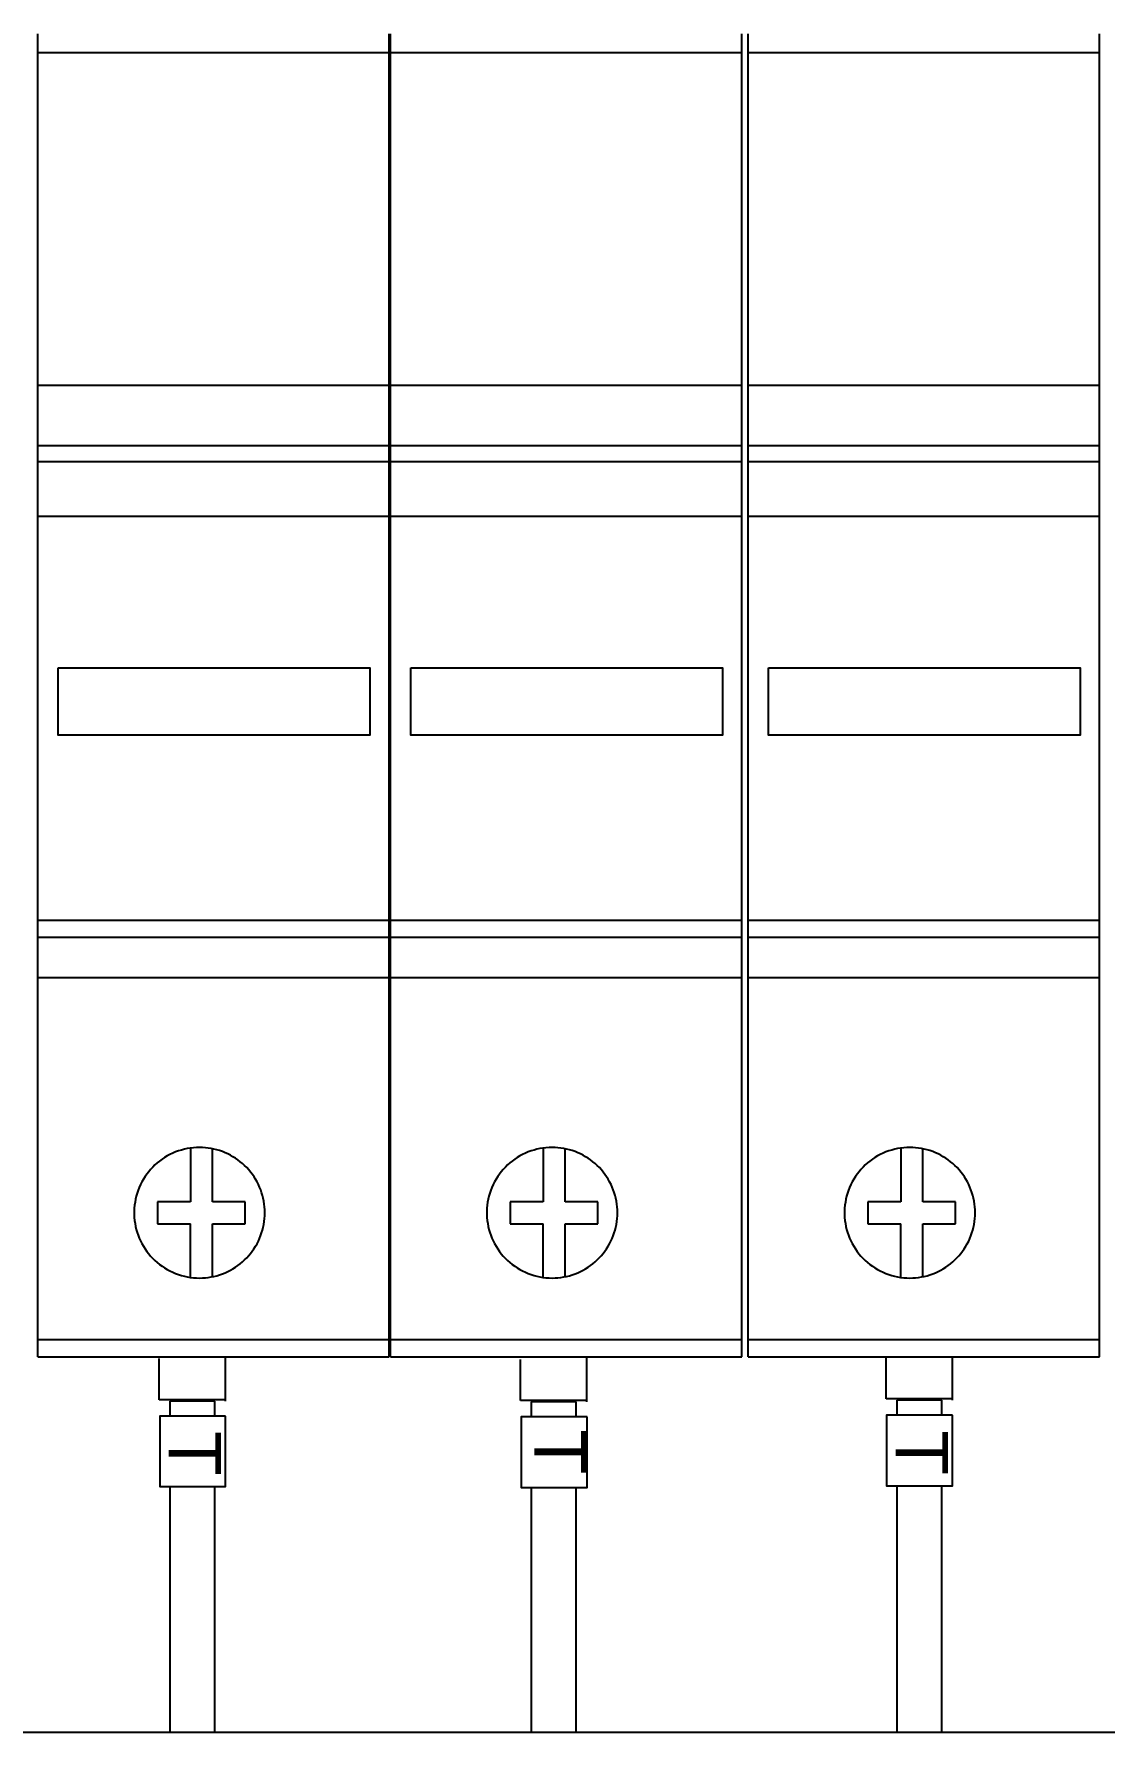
# Model space of a CAD drawing. Header units: millimetres. Extents: x 3609 to 5941, y 2453 to 3731.
# Drawn here: x 4322.2 to 4373.2, y 2696.8 to 2777.8 of the extents above; entities that cross this region are included whole.
import ezdxf

# ---------------------------------------------------------------- set-up
doc = ezdxf.new("R2010")
doc.units = ezdxf.units.MM
doc.styles.get("Standard").update_dxf_attribs({"font": 'arial.ttf'})

msp = doc.modelspace()

# ---------------------------------------------------------------- linework, layer by layer
for p, q in [((4322.341, 2776.948), (4322.341, 2777.828)), ((4339.1, 2776.948), (4339.1, 2777.828)), ((4339.159, 2776.948), (4339.159, 2777.828)), ((4355.919, 2776.948), (4355.919, 2777.828)), ((4356.218, 2776.948), (4356.218, 2777.828)), ((4372.977, 2776.948), (4372.977, 2777.828)), ((4322.341, 2761.068), (4322.341, 2776.948)), ((4322.341, 2776.948), (4339.1, 2776.948)), ((4339.1, 2761.068), (4339.1, 2776.948)), ((4339.159, 2761.068), (4339.159, 2776.948)), ((4339.159, 2776.948), (4355.919, 2776.948)), ((4355.919, 2761.068), (4355.919, 2776.948)), ((4356.218, 2761.068), (4356.218, 2776.948)), ((4356.218, 2776.948), (4372.977, 2776.948)), ((4372.977, 2761.068), (4372.977, 2776.948)), ((4322.341, 2758.195), (4322.341, 2761.068)), ((4322.341, 2761.068), (4339.1, 2761.068)), ((4339.1, 2758.195), (4339.1, 2761.068)), ((4339.159, 2758.195), (4339.159, 2761.068)), ((4339.159, 2761.068), (4355.919, 2761.068)), ((4355.919, 2758.195), (4355.919, 2761.068)), ((4356.218, 2758.195), (4356.218, 2761.068)), ((4356.218, 2761.068), (4372.977, 2761.068)), ((4372.977, 2758.195), (4372.977, 2761.068)), ((4322.341, 2757.429), (4322.341, 2758.195)), ((4322.341, 2758.195), (4339.1, 2758.195)), ((4339.1, 2757.429), (4339.1, 2758.195)), ((4339.159, 2757.429), (4339.159, 2758.195)), ((4339.159, 2758.195), (4355.919, 2758.195)), ((4355.919, 2757.429), (4355.919, 2758.195)), ((4356.218, 2757.429), (4356.218, 2758.195)), ((4356.218, 2758.195), (4372.977, 2758.195)), ((4372.977, 2757.429), (4372.977, 2758.195)), ((4322.341, 2754.827), (4322.341, 2757.429)), ((4322.341, 2757.429), (4339.1, 2757.429)), ((4339.1, 2754.827), (4339.1, 2757.429)), ((4339.159, 2754.827), (4339.159, 2757.429)), ((4339.159, 2757.429), (4355.919, 2757.429)), ((4355.919, 2754.827), (4355.919, 2757.429)), ((4356.218, 2754.827), (4356.218, 2757.429)), ((4356.218, 2757.429), (4372.977, 2757.429)), ((4372.977, 2754.827), (4372.977, 2757.429)), ((4322.341, 2740.623), (4322.341, 2754.827)), ((4322.341, 2754.827), (4339.1, 2754.827)), ((4339.1, 2740.623), (4339.1, 2754.827)), ((4339.159, 2740.623), (4339.159, 2754.827)), ((4339.159, 2754.827), (4355.919, 2754.827)), ((4355.919, 2740.623), (4355.919, 2754.827)), ((4356.218, 2740.623), (4356.218, 2754.827)), ((4356.218, 2754.827), (4372.977, 2754.827)), ((4372.977, 2740.623), (4372.977, 2754.827)), ((4339.1, 2735.538), (4339.1, 2741.912)), ((4355.919, 2735.538), (4355.919, 2741.912)), ((4372.977, 2735.538), (4372.977, 2741.912)), ((4322.341, 2735.538), (4322.341, 2740.623)), ((4339.159, 2735.538), (4339.159, 2740.623)), ((4356.218, 2735.538), (4356.218, 2740.623)), ((4322.341, 2734.732), (4322.341, 2735.538)), ((4322.341, 2735.538), (4339.1, 2735.538)), ((4339.1, 2734.732), (4339.1, 2735.538)), ((4339.159, 2734.732), (4339.159, 2735.538)), ((4339.159, 2735.538), (4355.919, 2735.538)), ((4355.919, 2734.732), (4355.919, 2735.538)), ((4356.218, 2734.732), (4356.218, 2735.538)), ((4356.218, 2735.538), (4372.977, 2735.538)), ((4372.977, 2734.732), (4372.977, 2735.538)), ((4322.341, 2732.816), (4322.341, 2734.732)), ((4322.341, 2734.732), (4339.1, 2734.732)), ((4339.1, 2732.816), (4339.1, 2734.732)), ((4339.159, 2732.816), (4339.159, 2734.732)), ((4339.159, 2734.732), (4355.919, 2734.732)), ((4355.919, 2732.816), (4355.919, 2734.732)), ((4356.218, 2732.816), (4356.218, 2734.732)), ((4356.218, 2734.732), (4372.977, 2734.732)), ((4372.977, 2732.816), (4372.977, 2734.732)), ((4322.341, 2715.545), (4322.341, 2732.816)), ((4322.341, 2732.816), (4339.1, 2732.816)), ((4339.1, 2715.545), (4339.1, 2732.816)), ((4339.159, 2715.545), (4339.159, 2732.816)), ((4339.159, 2732.816), (4355.919, 2732.816)), ((4355.919, 2715.545), (4355.919, 2732.816)), ((4356.218, 2715.545), (4356.218, 2732.816)), ((4356.218, 2732.816), (4372.977, 2732.816)), ((4372.977, 2715.545), (4372.977, 2732.816)), ((4329.611, 2724.669), (4329.468, 2724.646)), ((4329.755, 2724.686), (4329.611, 2724.669)), ((4329.616, 2724.67), (4329.616, 2722.102)), ((4329.901, 2724.696), (4329.755, 2724.686)), ((4330.047, 2724.7), (4329.901, 2724.696)), ((4330.188, 2724.697), (4330.047, 2724.7)), ((4330.327, 2724.687), (4330.188, 2724.697)), ((4330.465, 2724.672), (4330.327, 2724.687)), ((4330.603, 2724.65), (4330.465, 2724.672)), ((4346.429, 2724.669), (4346.286, 2724.646)), ((4346.573, 2724.686), (4346.429, 2724.669)), ((4346.435, 2724.67), (4346.435, 2722.102)), ((4346.719, 2724.696), (4346.573, 2724.686)), ((4346.866, 2724.7), (4346.719, 2724.696)), ((4347.006, 2724.697), (4346.866, 2724.7)), ((4347.146, 2724.687), (4347.006, 2724.697)), ((4347.284, 2724.672), (4347.146, 2724.687)), ((4347.421, 2724.65), (4347.284, 2724.672)), ((4363.488, 2724.669), (4363.345, 2724.646)), ((4363.632, 2724.686), (4363.488, 2724.669)), ((4363.493, 2724.67), (4363.493, 2722.102)), ((4363.778, 2724.696), (4363.632, 2724.686)), ((4363.924, 2724.7), (4363.778, 2724.696)), ((4364.065, 2724.697), (4363.924, 2724.7)), ((4364.204, 2724.687), (4364.065, 2724.697)), ((4364.343, 2724.672), (4364.204, 2724.687)), ((4364.48, 2724.65), (4364.343, 2724.672)), ((4327.923, 2723.864), (4327.819, 2723.762)), ((4328.032, 2723.961), (4327.923, 2723.864)), ((4328.146, 2724.053), (4328.032, 2723.961)), ((4328.264, 2724.139), (4328.146, 2724.053)), ((4328.386, 2724.22), (4328.264, 2724.139)), ((4328.511, 2724.295), (4328.386, 2724.22)), ((4328.64, 2724.364), (4328.511, 2724.295)), ((4328.772, 2724.427), (4328.64, 2724.364)), ((4328.907, 2724.484), (4328.772, 2724.427)), ((4329.045, 2724.534), (4328.907, 2724.484)), ((4329.184, 2724.578), (4329.045, 2724.534)), ((4329.326, 2724.615), (4329.184, 2724.578)), ((4329.468, 2724.646), (4329.326, 2724.615)), ((4330.739, 2724.622), (4330.603, 2724.65)), ((4330.67, 2722.102), (4330.67, 2724.637)), ((4330.875, 2724.588), (4330.739, 2724.622)), ((4331.009, 2724.548), (4330.875, 2724.588)), ((4331.141, 2724.502), (4331.009, 2724.548)), ((4331.271, 2724.45), (4331.141, 2724.502)), ((4331.399, 2724.392), (4331.271, 2724.45)), ((4331.524, 2724.328), (4331.399, 2724.392)), ((4331.645, 2724.259), (4331.524, 2724.328)), ((4331.764, 2724.185), (4331.645, 2724.259)), ((4331.879, 2724.105), (4331.764, 2724.185)), ((4331.99, 2724.02), (4331.879, 2724.105)), ((4332.098, 2723.931), (4331.99, 2724.02)), ((4332.201, 2723.836), (4332.098, 2723.931)), ((4344.742, 2723.864), (4344.637, 2723.762)), ((4344.851, 2723.961), (4344.742, 2723.864)), ((4344.964, 2724.053), (4344.851, 2723.961)), ((4345.082, 2724.139), (4344.964, 2724.053)), ((4345.204, 2724.22), (4345.082, 2724.139)), ((4345.33, 2724.295), (4345.204, 2724.22)), ((4345.459, 2724.364), (4345.33, 2724.295)), ((4345.591, 2724.427), (4345.459, 2724.364)), ((4345.726, 2724.484), (4345.591, 2724.427)), ((4345.863, 2724.534), (4345.726, 2724.484)), ((4346.003, 2724.578), (4345.863, 2724.534)), ((4346.144, 2724.615), (4346.003, 2724.578)), ((4346.286, 2724.646), (4346.144, 2724.615)), ((4347.558, 2724.622), (4347.421, 2724.65)), ((4347.488, 2722.102), (4347.488, 2724.637)), ((4347.693, 2724.588), (4347.558, 2724.622)), ((4347.827, 2724.548), (4347.693, 2724.588)), ((4347.96, 2724.502), (4347.827, 2724.548)), ((4348.09, 2724.45), (4347.96, 2724.502)), ((4348.217, 2724.392), (4348.09, 2724.45)), ((4348.342, 2724.328), (4348.217, 2724.392)), ((4348.464, 2724.259), (4348.342, 2724.328)), ((4348.582, 2724.185), (4348.464, 2724.259)), ((4348.697, 2724.105), (4348.582, 2724.185)), ((4348.808, 2724.02), (4348.697, 2724.105)), ((4348.916, 2723.931), (4348.808, 2724.02)), ((4349.019, 2723.836), (4348.916, 2723.931)), ((4361.8, 2723.864), (4361.696, 2723.762)), ((4361.91, 2723.961), (4361.8, 2723.864)), ((4362.023, 2724.053), (4361.91, 2723.961)), ((4362.141, 2724.139), (4362.023, 2724.053)), ((4362.263, 2724.22), (4362.141, 2724.139)), ((4362.388, 2724.295), (4362.263, 2724.22)), ((4362.517, 2724.364), (4362.388, 2724.295)), ((4362.649, 2724.427), (4362.517, 2724.364)), ((4362.785, 2724.484), (4362.649, 2724.427)), ((4362.922, 2724.534), (4362.785, 2724.484)), ((4363.062, 2724.578), (4362.922, 2724.534)), ((4363.203, 2724.615), (4363.062, 2724.578)), ((4363.345, 2724.646), (4363.203, 2724.615)), ((4364.616, 2724.622), (4364.48, 2724.65)), ((4364.547, 2722.102), (4364.547, 2724.637)), ((4364.752, 2724.588), (4364.616, 2724.622)), ((4364.886, 2724.548), (4364.752, 2724.588)), ((4365.018, 2724.502), (4364.886, 2724.548)), ((4365.148, 2724.45), (4365.018, 2724.502)), ((4365.276, 2724.392), (4365.148, 2724.45)), ((4365.401, 2724.328), (4365.276, 2724.392)), ((4365.522, 2724.259), (4365.401, 2724.328)), ((4365.641, 2724.185), (4365.522, 2724.259)), ((4365.756, 2724.105), (4365.641, 2724.185)), ((4365.867, 2724.02), (4365.756, 2724.105)), ((4365.975, 2723.931), (4365.867, 2724.02)), ((4366.078, 2723.836), (4365.975, 2723.931)), ((4327.301, 2723.057), (4327.235, 2722.927)), ((4327.373, 2723.184), (4327.301, 2723.057)), ((4327.451, 2723.308), (4327.373, 2723.184)), ((4327.535, 2723.428), (4327.451, 2723.308)), ((4327.625, 2723.544), (4327.535, 2723.428)), ((4327.719, 2723.656), (4327.625, 2723.544)), ((4327.819, 2723.762), (4327.719, 2723.656)), ((4332.3, 2723.737), (4332.201, 2723.836)), ((4332.394, 2723.634), (4332.3, 2723.737)), ((4332.484, 2723.527), (4332.394, 2723.634)), ((4332.569, 2723.415), (4332.484, 2723.527)), ((4332.649, 2723.3), (4332.569, 2723.415)), ((4332.723, 2723.182), (4332.649, 2723.3)), ((4332.792, 2723.06), (4332.723, 2723.182)), ((4332.856, 2722.935), (4332.792, 2723.06)), ((4344.119, 2723.057), (4344.053, 2722.927)), ((4344.191, 2723.184), (4344.119, 2723.057)), ((4344.27, 2723.308), (4344.191, 2723.184)), ((4344.354, 2723.428), (4344.27, 2723.308)), ((4344.443, 2723.544), (4344.354, 2723.428)), ((4344.538, 2723.656), (4344.443, 2723.544)), ((4344.637, 2723.762), (4344.538, 2723.656)), ((4349.118, 2723.737), (4349.019, 2723.836)), ((4349.213, 2723.634), (4349.118, 2723.737)), ((4349.302, 2723.527), (4349.213, 2723.634)), ((4349.387, 2723.415), (4349.302, 2723.527)), ((4349.467, 2723.3), (4349.387, 2723.415)), ((4349.541, 2723.182), (4349.467, 2723.3)), ((4349.61, 2723.06), (4349.541, 2723.182)), ((4349.674, 2722.935), (4349.61, 2723.06)), ((4361.178, 2723.057), (4361.112, 2722.927)), ((4361.25, 2723.184), (4361.178, 2723.057)), ((4361.328, 2723.308), (4361.25, 2723.184)), ((4361.412, 2723.428), (4361.328, 2723.308)), ((4361.502, 2723.544), (4361.412, 2723.428)), ((4361.596, 2723.656), (4361.502, 2723.544)), ((4361.696, 2723.762), (4361.596, 2723.656)), ((4366.177, 2723.737), (4366.078, 2723.836)), ((4366.271, 2723.634), (4366.177, 2723.737)), ((4366.361, 2723.527), (4366.271, 2723.634)), ((4366.446, 2723.415), (4366.361, 2723.527)), ((4366.526, 2723.3), (4366.446, 2723.415)), ((4366.6, 2723.182), (4366.526, 2723.3)), ((4366.669, 2723.06), (4366.6, 2723.182)), ((4366.733, 2722.935), (4366.669, 2723.06)), ((4327, 2722.236), (4326.973, 2722.092)), ((4327.034, 2722.379), (4327, 2722.236)), ((4327.075, 2722.52), (4327.034, 2722.379)), ((4327.122, 2722.658), (4327.075, 2722.52)), ((4327.175, 2722.794), (4327.122, 2722.658)), ((4327.235, 2722.927), (4327.175, 2722.794)), ((4332.913, 2722.808), (4332.856, 2722.935)), ((4332.966, 2722.678), (4332.913, 2722.808)), ((4333.012, 2722.546), (4332.966, 2722.678)), ((4333.052, 2722.411), (4333.012, 2722.546)), ((4333.086, 2722.276), (4333.052, 2722.411)), ((4333.114, 2722.14), (4333.086, 2722.276)), ((4343.819, 2722.236), (4343.791, 2722.092)), ((4343.853, 2722.379), (4343.819, 2722.236)), ((4343.893, 2722.52), (4343.853, 2722.379)), ((4343.94, 2722.658), (4343.893, 2722.52)), ((4343.994, 2722.794), (4343.94, 2722.658)), ((4344.053, 2722.927), (4343.994, 2722.794)), ((4349.732, 2722.808), (4349.674, 2722.935)), ((4349.784, 2722.678), (4349.732, 2722.808)), ((4349.83, 2722.546), (4349.784, 2722.678)), ((4349.87, 2722.411), (4349.83, 2722.546)), ((4349.904, 2722.276), (4349.87, 2722.411)), ((4349.932, 2722.14), (4349.904, 2722.276)), ((4360.877, 2722.236), (4360.85, 2722.092)), ((4360.911, 2722.379), (4360.877, 2722.236)), ((4360.952, 2722.52), (4360.911, 2722.379)), ((4360.999, 2722.658), (4360.952, 2722.52)), ((4361.052, 2722.794), (4360.999, 2722.658)), ((4361.112, 2722.927), (4361.052, 2722.794)), ((4366.791, 2722.808), (4366.733, 2722.935)), ((4366.843, 2722.678), (4366.791, 2722.808)), ((4366.889, 2722.546), (4366.843, 2722.678)), ((4366.929, 2722.411), (4366.889, 2722.546)), ((4366.963, 2722.276), (4366.929, 2722.411)), ((4366.991, 2722.14), (4366.963, 2722.276)), ((4326.938, 2721.802), (4326.932, 2721.656)), ((4326.932, 2721.656), (4326.932, 2721.511)), ((4326.932, 2721.511), (4326.939, 2721.365)), ((4326.952, 2721.947), (4326.938, 2721.802)), ((4326.973, 2722.092), (4326.952, 2721.947)), ((4328.053, 2722.102), (4328.053, 2721.049)), ((4329.616, 2722.102), (4328.053, 2722.102)), ((4332.233, 2722.102), (4330.67, 2722.102)), ((4332.233, 2721.049), (4332.233, 2722.102)), ((4333.136, 2722.002), (4333.114, 2722.14)), ((4333.151, 2721.864), (4333.136, 2722.002)), ((4333.161, 2721.725), (4333.151, 2721.864)), ((4333.151, 2721.305), (4333.161, 2721.444)), ((4333.164, 2721.585), (4333.161, 2721.725)), ((4333.161, 2721.444), (4333.164, 2721.585)), ((4343.757, 2721.802), (4343.75, 2721.656)), ((4343.75, 2721.656), (4343.75, 2721.511)), ((4343.75, 2721.511), (4343.757, 2721.365)), ((4343.771, 2721.947), (4343.757, 2721.802)), ((4343.791, 2722.092), (4343.771, 2721.947)), ((4344.872, 2722.102), (4344.872, 2721.049)), ((4346.435, 2722.102), (4344.872, 2722.102)), ((4349.051, 2722.102), (4347.488, 2722.102)), ((4349.051, 2721.049), (4349.051, 2722.102)), ((4349.954, 2722.002), (4349.932, 2722.14)), ((4349.97, 2721.864), (4349.954, 2722.002)), ((4349.979, 2721.725), (4349.97, 2721.864)), ((4349.97, 2721.305), (4349.979, 2721.444)), ((4349.982, 2721.585), (4349.979, 2721.725)), ((4349.979, 2721.444), (4349.982, 2721.585)), ((4360.816, 2721.802), (4360.809, 2721.656)), ((4360.809, 2721.656), (4360.809, 2721.511)), ((4360.809, 2721.511), (4360.816, 2721.365)), ((4360.829, 2721.947), (4360.816, 2721.802)), ((4360.85, 2722.092), (4360.829, 2721.947)), ((4361.93, 2722.102), (4361.93, 2721.049)), ((4363.493, 2722.102), (4361.93, 2722.102)), ((4366.11, 2722.102), (4364.547, 2722.102)), ((4366.11, 2721.049), (4366.11, 2722.102)), ((4367.013, 2722.002), (4366.991, 2722.14)), ((4367.028, 2721.864), (4367.013, 2722.002)), ((4367.038, 2721.725), (4367.028, 2721.864)), ((4367.028, 2721.305), (4367.038, 2721.444)), ((4367.041, 2721.585), (4367.038, 2721.725)), ((4367.038, 2721.444), (4367.041, 2721.585)), ((4326.939, 2721.365), (4326.952, 2721.22)), ((4326.952, 2721.22), (4326.973, 2721.075)), ((4326.973, 2721.075), (4327.001, 2720.931)), ((4327.001, 2720.931), (4327.035, 2720.789)), ((4327.035, 2720.789), (4327.075, 2720.648)), ((4327.075, 2720.648), (4327.122, 2720.51)), ((4328.053, 2721.049), (4329.616, 2721.049)), ((4329.616, 2718.5), (4329.616, 2721.049)), ((4330.67, 2721.049), (4332.233, 2721.049)), ((4330.67, 2718.533), (4330.67, 2721.049)), ((4332.965, 2720.49), (4333.011, 2720.622)), ((4333.011, 2720.622), (4333.051, 2720.757)), ((4333.051, 2720.757), (4333.086, 2720.892)), ((4333.086, 2720.892), (4333.114, 2721.029)), ((4333.114, 2721.029), (4333.136, 2721.166)), ((4333.136, 2721.166), (4333.151, 2721.305)), ((4343.757, 2721.365), (4343.771, 2721.22)), ((4343.771, 2721.22), (4343.792, 2721.075)), ((4343.792, 2721.075), (4343.819, 2720.931)), ((4343.819, 2720.931), (4343.853, 2720.789)), ((4343.853, 2720.789), (4343.894, 2720.648)), ((4343.894, 2720.648), (4343.941, 2720.51)), ((4344.872, 2721.049), (4346.435, 2721.049)), ((4346.435, 2718.5), (4346.435, 2721.049)), ((4347.488, 2721.049), (4349.051, 2721.049)), ((4347.488, 2718.533), (4347.488, 2721.049)), ((4349.783, 2720.49), (4349.83, 2720.622)), ((4349.83, 2720.622), (4349.87, 2720.757)), ((4349.87, 2720.757), (4349.904, 2720.892)), ((4349.904, 2720.892), (4349.932, 2721.029)), ((4349.932, 2721.029), (4349.954, 2721.166)), ((4349.954, 2721.166), (4349.97, 2721.305)), ((4360.816, 2721.365), (4360.83, 2721.22)), ((4360.83, 2721.22), (4360.85, 2721.075)), ((4360.85, 2721.075), (4360.878, 2720.931)), ((4360.878, 2720.931), (4360.912, 2720.789)), ((4360.912, 2720.789), (4360.952, 2720.648)), ((4360.952, 2720.648), (4360.999, 2720.51)), ((4361.93, 2721.049), (4363.493, 2721.049)), ((4363.493, 2718.5), (4363.493, 2721.049)), ((4364.547, 2721.049), (4366.11, 2721.049)), ((4364.547, 2718.533), (4364.547, 2721.049)), ((4366.842, 2720.49), (4366.888, 2720.622)), ((4366.888, 2720.622), (4366.929, 2720.757)), ((4366.929, 2720.757), (4366.963, 2720.892)), ((4366.963, 2720.892), (4366.991, 2721.029)), ((4366.991, 2721.029), (4367.013, 2721.166)), ((4367.013, 2721.166), (4367.028, 2721.305)), ((4327.122, 2720.51), (4327.176, 2720.375)), ((4327.176, 2720.375), (4327.235, 2720.242)), ((4327.235, 2720.242), (4327.301, 2720.112)), ((4327.301, 2720.112), (4327.373, 2719.985)), ((4327.373, 2719.985), (4327.451, 2719.862)), ((4327.451, 2719.862), (4327.535, 2719.742)), ((4332.567, 2719.752), (4332.647, 2719.867)), ((4332.647, 2719.867), (4332.722, 2719.986)), ((4332.722, 2719.986), (4332.791, 2720.107)), ((4332.791, 2720.107), (4332.855, 2720.232)), ((4332.855, 2720.232), (4332.913, 2720.36)), ((4332.913, 2720.36), (4332.965, 2720.49)), ((4343.941, 2720.51), (4343.994, 2720.375)), ((4343.994, 2720.375), (4344.054, 2720.242)), ((4344.054, 2720.242), (4344.12, 2720.112)), ((4344.12, 2720.112), (4344.192, 2719.985)), ((4344.192, 2719.985), (4344.27, 2719.862)), ((4344.27, 2719.862), (4344.353, 2719.742)), ((4349.386, 2719.752), (4349.466, 2719.867)), ((4349.466, 2719.867), (4349.54, 2719.986)), ((4349.54, 2719.986), (4349.609, 2720.107)), ((4349.609, 2720.107), (4349.673, 2720.232)), ((4349.673, 2720.232), (4349.731, 2720.36)), ((4349.731, 2720.36), (4349.783, 2720.49)), ((4360.999, 2720.51), (4361.053, 2720.375)), ((4361.053, 2720.375), (4361.112, 2720.242)), ((4361.112, 2720.242), (4361.178, 2720.112)), ((4361.178, 2720.112), (4361.25, 2719.985)), ((4361.25, 2719.985), (4361.328, 2719.862)), ((4361.328, 2719.862), (4361.412, 2719.742)), ((4366.444, 2719.752), (4366.524, 2719.867)), ((4366.524, 2719.867), (4366.599, 2719.986)), ((4366.599, 2719.986), (4366.668, 2720.107)), ((4366.668, 2720.107), (4366.732, 2720.232)), ((4366.732, 2720.232), (4366.79, 2720.36)), ((4366.79, 2720.36), (4366.842, 2720.49)), ((4327.535, 2719.742), (4327.624, 2719.626)), ((4327.624, 2719.626), (4327.719, 2719.514)), ((4327.719, 2719.514), (4327.818, 2719.408)), ((4327.818, 2719.408), (4327.923, 2719.306)), ((4327.923, 2719.306), (4328.032, 2719.209)), ((4328.032, 2719.209), (4328.145, 2719.117)), ((4328.145, 2719.117), (4328.263, 2719.031)), ((4328.263, 2719.031), (4328.385, 2718.95)), ((4331.762, 2718.984), (4331.877, 2719.063)), ((4331.877, 2719.063), (4331.988, 2719.148)), ((4331.988, 2719.148), (4332.096, 2719.237)), ((4332.096, 2719.237), (4332.199, 2719.332)), ((4332.199, 2719.332), (4332.298, 2719.43)), ((4332.298, 2719.43), (4332.393, 2719.534)), ((4332.393, 2719.534), (4332.482, 2719.641)), ((4332.482, 2719.641), (4332.567, 2719.752)), ((4344.353, 2719.742), (4344.443, 2719.626)), ((4344.443, 2719.626), (4344.537, 2719.514)), ((4344.537, 2719.514), (4344.637, 2719.408)), ((4344.637, 2719.408), (4344.741, 2719.306)), ((4344.741, 2719.306), (4344.85, 2719.209)), ((4344.85, 2719.209), (4344.963, 2719.117)), ((4344.963, 2719.117), (4345.081, 2719.031)), ((4345.081, 2719.031), (4345.203, 2718.95)), ((4348.581, 2718.984), (4348.696, 2719.063)), ((4348.696, 2719.063), (4348.807, 2719.148)), ((4348.807, 2719.148), (4348.914, 2719.237)), ((4348.914, 2719.237), (4349.018, 2719.332)), ((4349.018, 2719.332), (4349.117, 2719.43)), ((4349.117, 2719.43), (4349.211, 2719.534)), ((4349.211, 2719.534), (4349.301, 2719.641)), ((4349.301, 2719.641), (4349.386, 2719.752)), ((4361.412, 2719.742), (4361.501, 2719.626)), ((4361.501, 2719.626), (4361.596, 2719.514)), ((4361.596, 2719.514), (4361.695, 2719.408)), ((4361.695, 2719.408), (4361.8, 2719.306)), ((4361.8, 2719.306), (4361.909, 2719.209)), ((4361.909, 2719.209), (4362.022, 2719.117)), ((4362.022, 2719.117), (4362.14, 2719.031)), ((4362.14, 2719.031), (4362.262, 2718.95)), ((4365.639, 2718.984), (4365.754, 2719.063)), ((4365.754, 2719.063), (4365.866, 2719.148)), ((4365.866, 2719.148), (4365.973, 2719.237)), ((4365.973, 2719.237), (4366.076, 2719.332)), ((4366.076, 2719.332), (4366.175, 2719.43)), ((4366.175, 2719.43), (4366.27, 2719.534)), ((4366.27, 2719.534), (4366.36, 2719.641)), ((4366.36, 2719.641), (4366.444, 2719.752)), ((4328.385, 2718.95), (4328.51, 2718.875)), ((4328.51, 2718.875), (4328.639, 2718.806)), ((4328.639, 2718.806), (4328.771, 2718.743)), ((4328.771, 2718.743), (4328.907, 2718.686)), ((4328.907, 2718.686), (4329.044, 2718.636)), ((4329.044, 2718.636), (4329.184, 2718.592)), ((4329.184, 2718.592), (4329.325, 2718.555)), ((4329.325, 2718.555), (4329.467, 2718.524)), ((4329.467, 2718.524), (4329.61, 2718.5)), ((4329.61, 2718.5), (4329.755, 2718.483)), ((4329.755, 2718.483), (4329.9, 2718.473)), ((4329.9, 2718.473), (4330.047, 2718.47)), ((4330.047, 2718.47), (4330.188, 2718.473)), ((4330.188, 2718.473), (4330.327, 2718.482)), ((4330.327, 2718.482), (4330.465, 2718.498)), ((4330.465, 2718.498), (4330.602, 2718.52)), ((4330.602, 2718.52), (4330.739, 2718.547)), ((4330.739, 2718.547), (4330.874, 2718.582)), ((4330.874, 2718.582), (4331.008, 2718.622)), ((4331.008, 2718.622), (4331.141, 2718.668)), ((4331.141, 2718.668), (4331.27, 2718.72)), ((4331.27, 2718.72), (4331.398, 2718.777)), ((4331.398, 2718.777), (4331.522, 2718.841)), ((4331.522, 2718.841), (4331.644, 2718.91)), ((4331.644, 2718.91), (4331.762, 2718.984)), ((4345.203, 2718.95), (4345.329, 2718.875)), ((4345.329, 2718.875), (4345.458, 2718.806)), ((4345.458, 2718.806), (4345.59, 2718.743)), ((4345.59, 2718.743), (4345.725, 2718.686)), ((4345.725, 2718.686), (4345.862, 2718.636)), ((4345.862, 2718.636), (4346.002, 2718.592)), ((4346.002, 2718.592), (4346.143, 2718.555)), ((4346.143, 2718.555), (4346.285, 2718.524)), ((4346.285, 2718.524), (4346.429, 2718.5)), ((4346.429, 2718.5), (4346.573, 2718.483)), ((4346.573, 2718.483), (4346.719, 2718.473)), ((4346.719, 2718.473), (4346.866, 2718.47)), ((4346.866, 2718.47), (4347.006, 2718.473)), ((4347.006, 2718.473), (4347.145, 2718.482)), ((4347.145, 2718.482), (4347.284, 2718.498)), ((4347.284, 2718.498), (4347.421, 2718.52)), ((4347.421, 2718.52), (4347.557, 2718.547)), ((4347.557, 2718.547), (4347.693, 2718.582)), ((4347.693, 2718.582), (4347.827, 2718.622)), ((4347.827, 2718.622), (4347.959, 2718.668)), ((4347.959, 2718.668), (4348.089, 2718.72)), ((4348.089, 2718.72), (4348.216, 2718.777)), ((4348.216, 2718.777), (4348.341, 2718.841)), ((4348.341, 2718.841), (4348.462, 2718.91)), ((4348.462, 2718.91), (4348.581, 2718.984)), ((4362.262, 2718.95), (4362.387, 2718.875)), ((4362.387, 2718.875), (4362.516, 2718.806)), ((4362.516, 2718.806), (4362.648, 2718.743)), ((4362.648, 2718.743), (4362.784, 2718.686)), ((4362.784, 2718.686), (4362.921, 2718.636)), ((4362.921, 2718.636), (4363.061, 2718.592)), ((4363.061, 2718.592), (4363.202, 2718.555)), ((4363.202, 2718.555), (4363.344, 2718.524)), ((4363.344, 2718.524), (4363.487, 2718.5)), ((4363.487, 2718.5), (4363.632, 2718.483)), ((4363.632, 2718.483), (4363.777, 2718.473)), ((4363.777, 2718.473), (4363.924, 2718.47)), ((4363.924, 2718.47), (4364.065, 2718.473)), ((4364.065, 2718.473), (4364.204, 2718.482)), ((4364.204, 2718.482), (4364.342, 2718.498)), ((4364.342, 2718.498), (4364.48, 2718.52)), ((4364.48, 2718.52), (4364.616, 2718.547)), ((4364.616, 2718.547), (4364.751, 2718.582)), ((4364.751, 2718.582), (4364.885, 2718.622)), ((4364.885, 2718.622), (4365.018, 2718.668)), ((4365.018, 2718.668), (4365.148, 2718.72)), ((4365.148, 2718.72), (4365.275, 2718.777)), ((4365.275, 2718.777), (4365.399, 2718.841)), ((4365.399, 2718.841), (4365.521, 2718.91)), ((4365.521, 2718.91), (4365.639, 2718.984)), ((4322.341, 2714.715), (4322.341, 2715.545)), ((4322.341, 2715.545), (4339.1, 2715.545)), ((4339.1, 2714.715), (4339.1, 2715.545)), ((4339.159, 2714.715), (4339.159, 2715.545)), ((4339.159, 2715.545), (4355.919, 2715.545)), ((4355.919, 2714.715), (4355.919, 2715.545)), ((4356.218, 2714.715), (4356.218, 2715.545)), ((4356.218, 2715.545), (4372.977, 2715.545)), ((4372.977, 2714.715), (4372.977, 2715.545)), ((4322.341, 2714.715), (4339.1, 2714.715)), ((4328.12, 2712.665), (4328.12, 2714.625)), ((4331.284, 2712.602), (4331.284, 2714.688)), ((4339.159, 2714.715), (4355.919, 2714.715)), ((4345.355, 2712.63), (4345.355, 2714.59)), ((4348.518, 2712.566), (4348.518, 2714.653)), ((4356.218, 2714.715), (4372.977, 2714.715)), ((4362.792, 2712.705), (4362.792, 2714.665)), ((4365.955, 2712.642), (4365.955, 2714.728)), ((4331.284, 2712.665), (4328.12, 2712.665)), ((4330.778, 2712.602), (4328.626, 2712.602)), ((4328.626, 2712.602), (4328.626, 2711.886)), ((4330.778, 2711.886), (4330.778, 2712.602)), ((4348.518, 2712.63), (4345.355, 2712.63)), ((4348.012, 2712.566), (4345.861, 2712.566)), ((4345.861, 2712.566), (4345.861, 2711.851)), ((4348.012, 2711.851), (4348.012, 2712.566)), ((4365.955, 2712.705), (4362.792, 2712.705)), ((4365.449, 2712.642), (4363.298, 2712.642)), ((4363.298, 2712.642), (4363.298, 2711.926)), ((4365.449, 2711.926), (4365.449, 2712.642)), ((4328.626, 2708.517), (4328.626, 2708.467)), ((4328.626, 2708.497), (4328.626, 2696.797)), ((4330.778, 2708.467), (4330.778, 2708.517)), ((4330.778, 2696.797), (4330.778, 2708.497)), ((4345.861, 2708.482), (4345.861, 2708.431)), ((4345.861, 2708.461), (4345.861, 2696.761)), ((4348.012, 2708.431), (4348.012, 2708.482)), ((4348.012, 2696.761), (4348.012, 2708.461)), ((4363.298, 2708.557), (4363.298, 2708.507)), ((4363.298, 2708.537), (4363.298, 2696.837)), ((4365.449, 2708.507), (4365.449, 2708.557)), ((4365.449, 2696.837), (4365.449, 2708.537)), ((4170.995, 2696.801), (4431.495, 2696.801))]:
    msp.add_line(p, q)
for points in [[(4323.308, 2747.592), (4338.168, 2747.592), (4338.168, 2744.367), (4323.308, 2744.367)], [(4340.126, 2747.592), (4354.986, 2747.592), (4354.986, 2744.367), (4340.126, 2744.367)], [(4357.185, 2747.592), (4372.045, 2747.592), (4372.045, 2744.367), (4357.185, 2744.367)], [(4331.295, 2711.886), (4328.149, 2711.886), (4328.149, 2708.517), (4331.295, 2708.517)], [(4348.53, 2711.851), (4345.383, 2711.851), (4345.383, 2708.482), (4348.53, 2708.482)], [(4365.967, 2711.926), (4362.82, 2711.926), (4362.82, 2708.557), (4365.967, 2708.557)]]:
    msp.add_lwpolyline(points, close=True)

# ---------------------------------------------------------------- texts
at = {"char_height": 2.5, "attachment_point": 1, "rotation": 270}
for insert in [(4331.081, 2711.167), (4348.518, 2711.243), (4365.752, 2711.207)]:
    msp.add_mtext_dynamic_manual_height_columns('T', width=2.25633, gutter_width=12.5, heights=[0], dxfattribs=dict(at, insert=insert))

doc.saveas('drawing.dxf')
